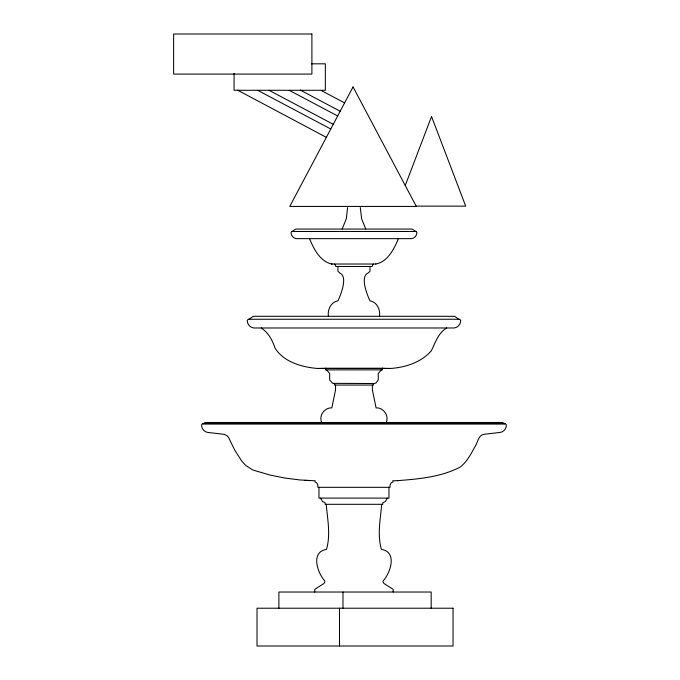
<?xml version="1.0" encoding="UTF-8"?>
<svg xmlns="http://www.w3.org/2000/svg" width="680" height="680" viewBox="0 0 680 680"><rect width="100%" height="100%" fill="white"/><g stroke="black" fill="none" stroke-linecap="round" stroke-linejoin="round"><path stroke-width="1.02" d="M347.591 207.587L346.324 218.697L342.159 229.066M381.718 504.305C380.4 519.171 377.153 534.744 381.429 549.406C397.494 551.896 390.583 572.696 383.18 580.865L383.027 581.876L384.064 583.576L393.15 589.322L393.15 592.025M386.274 422.458C389.232 415.701 383.469 407.397 376.091 407.889L372.376 389.921L372.376 385.058M387.353 498.108L385.313 501.619L382.789 502.69L382.789 504.305L325.133 504.305L325.133 502.69L322.609 501.619L320.569 498.108M405.238 185.495L431.545 116.509L465.706 206.125L416.16 206.125M398.37 238.646C394.196 248.846 387.745 261.851 375.751 264.027M373.218 264.027L372.122 266.492L335.801 266.492L334.704 264.027M237.422 90.075L326.357 137.351M398.038 480.633L392.743 480.785L393.006 481.865L391.212 482.877L390.175 484.662L390.031 487.313L317.883 487.313L317.747 484.662L316.71 482.877L314.908 481.865L315.18 480.785L299.854 479.952L284.894 478.048L270.113 475.065L252.85 470.016L245.531 465.281L241.638 460.938L234.685 450.007L228.514 437.35L227.035 435.676L224.009 434.291L208.004 432.471C204.161 432.072 200.889 428.137 201.705 424.286L205.436 422.458L502.486 422.458L506.209 424.286C507.034 428.137 503.761 432.072 499.919 432.471L483.913 434.291C478.287 435.336 477.862 442.204 475.269 446.19C471.07 453.671 467.117 461.831 460.122 467.117C441.133 477.02 418.82 479.009 397.732 480.633M248.99 319.37L253.275 316.302L454.648 316.302L458.932 319.37M446.726 327.981C438.226 332.936 435.412 342.541 431.341 350.744C421.302 362.38 405.263 367.523 390.303 368.475L317.62 368.475C301.979 367.208 283.602 362.066 274.916 347.913C272.442 340.094 268.269 332.52 261.197 327.981M381.37 369.877L378.25 373.507L378.25 379.984L376.048 382.933L374.357 383.52L332.681 383.35L329.673 379.984L329.673 373.507L326.553 369.877M291.856 231.489L291.065 232.399C290.938 235.458 293.318 238.289 296.37 238.646L411.553 238.646C414.604 238.289 416.984 235.458 416.857 232.399L416.067 231.489L291.856 231.489L295.987 229.066L411.927 229.066L416.067 231.489M333.565 383.52L334.466 383.444L334.466 385.058L373.456 385.058L373.456 383.444L374.357 383.52M317.62 368.475L325.677 368.262M311.55 63.818L325.346 63.818L325.346 90.278L234.081 90.278L234.081 73.347M309.553 238.646C313.659 248.795 319.94 261.205 331.534 264.001M332.019 264.027L375.904 264.027M202.691 423.716L505.231 423.716M203.26 423.852L504.662 423.852M304.87 480.352L310.19 480.633M382.245 368.262L390.303 368.475M331.381 264.001L332.171 264.027M321.411 90.602L344.607 102.892M300.288 90.1L340.187 111.231M289.264 90.329L337.679 115.966M269.025 90.287L333.268 124.304M257.695 90.312L330.769 129.013M365.763 229.066L361.599 218.697L360.324 207.587M321.64 422.458C318.69 415.701 324.445 407.397 331.832 407.889L335.537 389.921L335.537 385.058M326.204 504.305C327.522 519.171 330.769 534.744 326.493 549.406C310.428 551.896 317.339 572.696 324.743 580.865L324.887 581.876L323.858 583.576L314.772 589.322L314.772 592.025M431.179 608.217L431.179 592.025L278.885 592.025L278.885 608.217M388.96 487.313L388.96 498.108L318.962 498.108L318.962 487.313M379.491 316.302C380.553 309.672 377.009 302.124 369.979 300.824C367.132 294.822 359.83 276.675 368.05 273.02L369.979 271.346L369.979 266.492M342.975 592.025L342.975 608.217M339.507 608.217L339.507 646M337.943 266.492L337.943 271.346L339.873 273.02C348.083 276.675 340.791 294.822 337.943 300.824C330.913 302.124 327.369 309.672 328.423 316.302M460.649 320.365C460.844 324.088 457.904 327.573 454.189 327.981L253.733 327.981C250.019 327.573 247.078 324.088 247.265 320.365L248.225 319.251L459.697 319.251L460.649 320.365M353.048 86.938L289.774 206.422L416.322 206.422L353.048 86.938M311.899 34L173.621 34L173.621 74.086L311.899 74.086L311.899 34M382.44 368.262L325.482 368.262L325.482 369.877L382.44 369.877L382.44 368.262M453.05 608.217L257.023 608.217L257.023 646L453.05 646L453.05 608.217"/></g></svg>
